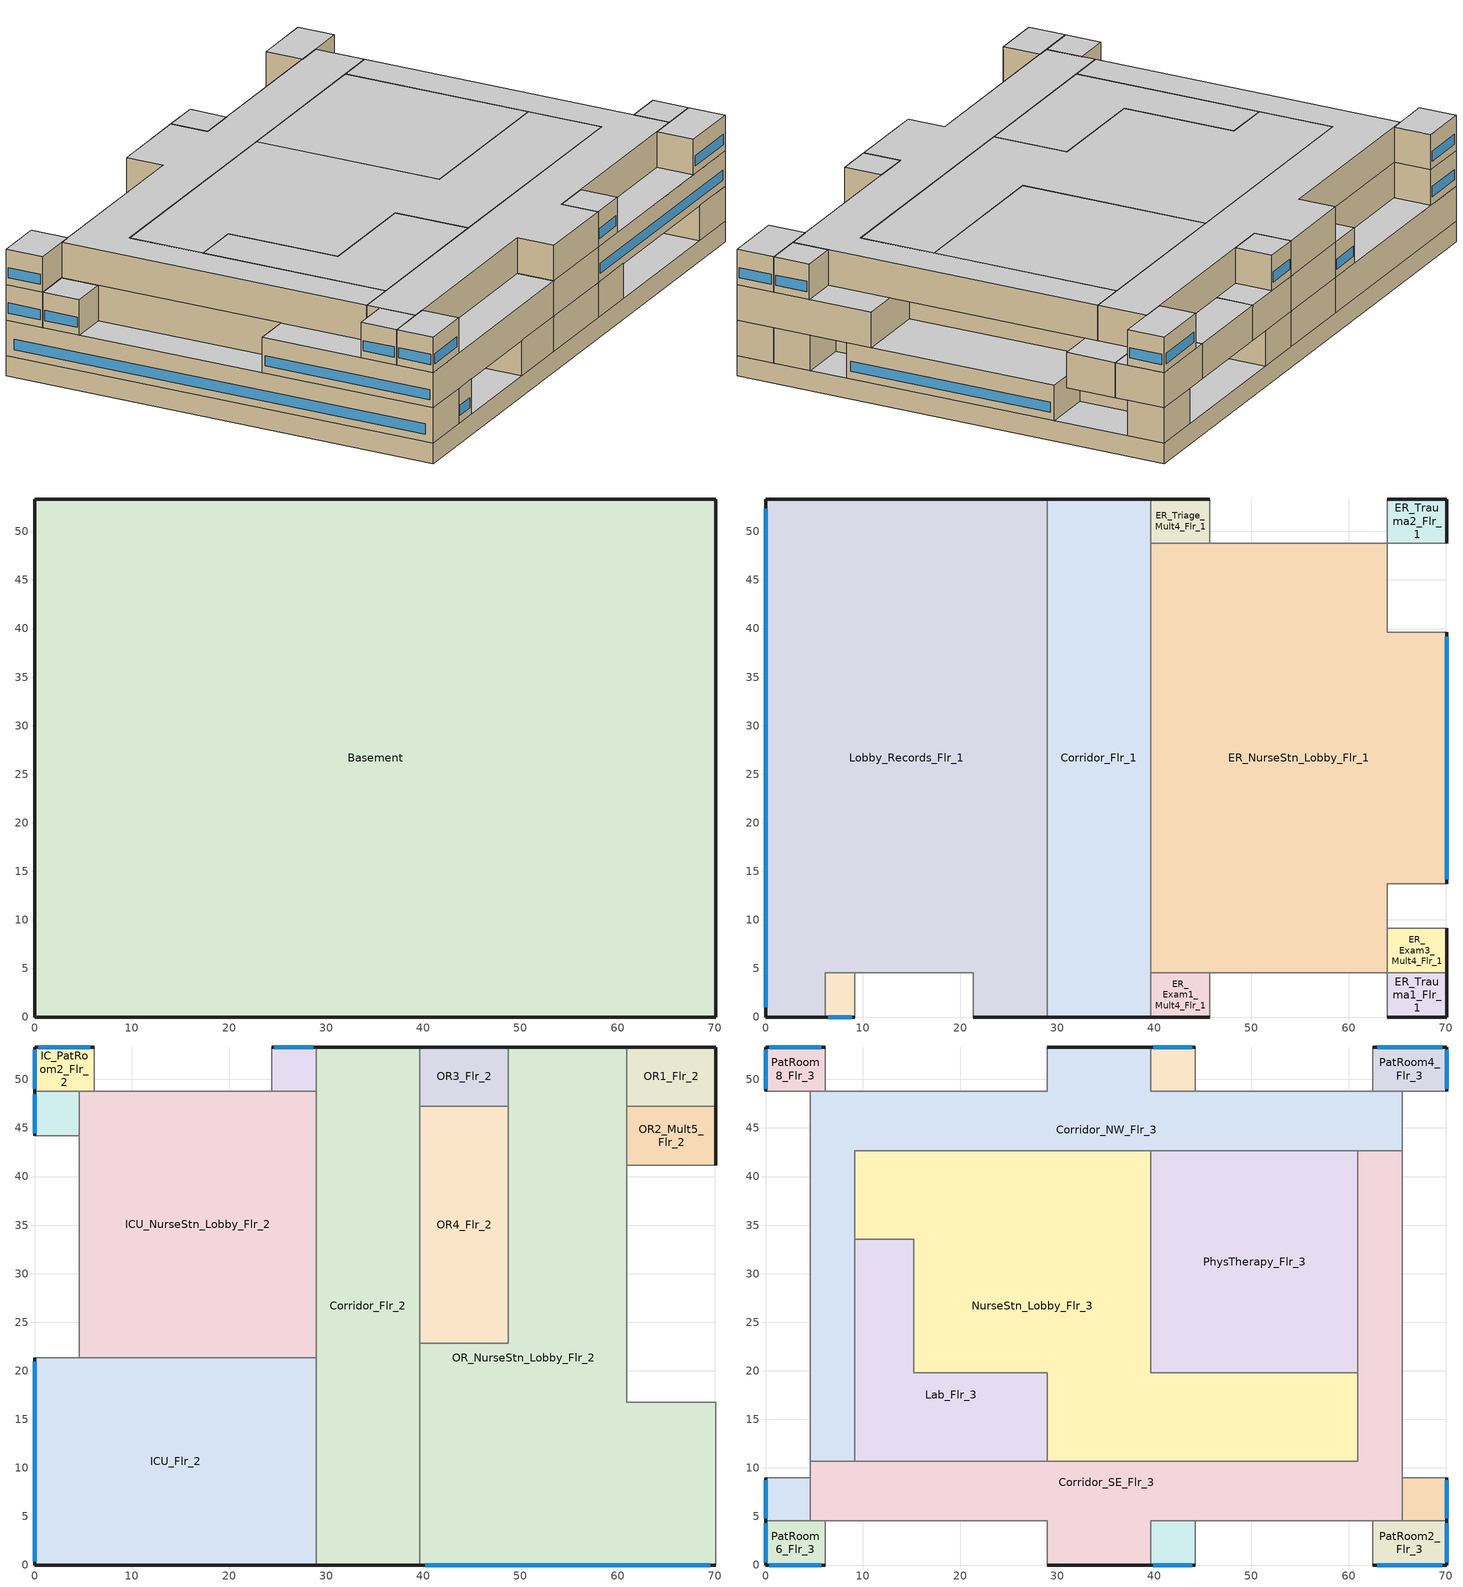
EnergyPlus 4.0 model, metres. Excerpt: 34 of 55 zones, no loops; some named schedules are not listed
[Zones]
Basement
 floor ground (ext-slab): 70.1,53.34 70.1,0 0,0 0,53.34 z-2.44
 wall ground (ext-slab): 70.1,0 70.1,53.34 0,53.34 0,0 70.1,0 z-2.44:0
 ceiling adiabatic (INT-FLOOR-UNDERSIDE): 0,0 70.1,0 70.1,53.34 0,53.34 z0
Corridor_Flr_1
 floor adiabatic (INT-FLOOR-TOPSIDE): 39.62,53.34 39.62,0 28.96,0 28.96,53.34 z0
 wall outside (ext-walls-mass-nonres): 39.62,53.34 28.96,53.34 / 28.96,0 39.62,0 z0:4.27
 wall to Lobby_Records_Flr_1 (AIR-WALL): 28.96,53.34 28.96,15.24 z0:4.27
 wall to Lobby_Records_Flr_1 (int-walls): 28.96,15.24 28.96,0 z0:4.27
 wall adiabatic (int-walls): 39.62,0 39.62,53.34 z0:4.27
 ceiling adiabatic (INT-FLOOR-UNDERSIDE): 28.96,53.34 28.96,0 39.62,0 39.62,53.34 z4.27
ER_Exam1_Mult4_Flr_1
 floor adiabatic (INT-FLOOR-TOPSIDE): 45.72,4.57 45.72,0 39.62,0 39.62,4.57 z0
 wall outside (ext-walls-mass-nonres): 39.62,0 45.72,0 z0:4.27
 wall adiabatic (int-walls): 45.72,0 45.72,4.57 39.62,4.57 39.62,0 z0:4.27
 ceiling adiabatic (INT-FLOOR-UNDERSIDE): 39.62,4.57 39.62,0 45.72,0 45.72,4.57 z4.27
ER_Trauma1_Flr_1
 floor adiabatic (INT-FLOOR-TOPSIDE): 70.1,4.57 70.1,0 64.01,0 64.01,4.57 z0
 wall outside (ext-walls-mass-nonres): 64.01,0 70.1,0 70.1,4.57 z0:4.27
 wall adiabatic (int-walls): 70.1,4.57 64.01,4.57 64.01,0 z0:4.27
 ceiling adiabatic (INT-FLOOR-UNDERSIDE): 64.01,4.57 64.01,0 70.1,0 70.1,4.57 z4.27
ER_Exam3_Mult4_Flr_1
 floor adiabatic (INT-FLOOR-TOPSIDE): 70.1,9.14 70.1,4.57 64.01,4.57 64.01,9.14 z0
 wall outside (ext-walls-mass-nonres): 70.1,4.57 70.1,9.14 z0:4.27
 wall adiabatic (int-walls): 70.1,9.14 64.01,9.14 64.01,4.57 70.1,4.57 z0:4.27
 ceiling adiabatic (INT-FLOOR-UNDERSIDE): 64.01,9.14 64.01,4.57 70.1,4.57 70.1,9.14 z4.27
ER_Trauma2_Flr_1
 floor adiabatic (INT-FLOOR-TOPSIDE): 70.1,53.34 70.1,48.77 64.01,48.77 64.01,53.34 z0
 wall outside (ext-walls-mass-nonres): 70.1,48.77 70.1,53.34 64.01,53.34 z0:4.27
 wall adiabatic (int-walls): 64.01,53.34 64.01,48.77 70.1,48.77 z0:4.27
 ceiling adiabatic (INT-FLOOR-UNDERSIDE): 64.01,53.34 64.01,48.77 70.1,48.77 70.1,53.34 z4.27
ER_Triage_Mult4_Flr_1
 floor adiabatic (INT-FLOOR-TOPSIDE): 45.72,53.34 45.72,48.77 39.62,48.77 39.62,53.34 z0
 wall outside (ext-walls-mass-nonres): 45.72,53.34 39.62,53.34 z0:4.27
 wall adiabatic (int-walls): 39.62,53.34 39.62,48.77 45.72,48.77 45.72,53.34 z0:4.27
 ceiling adiabatic (INT-FLOOR-UNDERSIDE): 39.62,53.34 39.62,48.77 45.72,48.77 45.72,53.34 z4.27
ER_NurseStn_Lobby_Flr_1
 floor adiabatic (INT-FLOOR-TOPSIDE): 39.62,4.57 39.62,48.77 64.01,48.77 64.01,39.62 70.1,39.62 70.1,13.72 64.01,13.72 64.01,4.57 z0
 wall outside (ext-walls-mass-nonres): 70.1,13.72 70.1,39.62 z0:4.27
 wall adiabatic (int-walls): 70.1,39.62 64.01,39.62 64.01,48.77 39.62,48.77 39.62,4.57 64.01,4.57 64.01,13.72 70.1,13.72 z0:4.27
 window (window-nonres-fixed): 70.1,14.2 70.1,39.14 z0.91:2.13
 ceiling adiabatic (INT-FLOOR-UNDERSIDE): 39.62,4.57 64.01,4.57 64.01,13.72 70.1,13.72 70.1,39.62 64.01,39.62 64.01,48.77 39.62,48.77 z4.27
Lobby_Records_Flr_1
 floor adiabatic (INT-FLOOR-TOPSIDE): 0,0 0,53.34 28.96,53.34 28.96,0 21.34,0 21.34,4.57 6.1,4.57 6.1,0 z0
 wall outside (ext-walls-mass-nonres): 21.34,0 28.96,0 / 28.96,53.34 0,53.34 0,0 6.1,0 z0:4.27
 wall adiabatic (int-walls): 6.1,0 6.1,4.57 21.34,4.57 21.34,0 z0:4.27
 window (window-nonres-fixed): 0,52.34 0,1 z0.91:2.13
 ceiling adiabatic (INT-FLOOR-UNDERSIDE): 0,0 6.1,0 6.1,4.57 21.34,4.57 21.34,0 28.96,0 28.96,53.34 0,53.34 z4.27
Office1_Mult4_Flr_1
 floor adiabatic (INT-FLOOR-TOPSIDE): 9.14,4.57 9.14,0 6.1,0 6.1,4.57 z0
 wall outside (ext-walls-mass-nonres): 6.1,0 9.14,0 z0:4.27
 wall adiabatic (int-walls): 9.14,0 9.14,4.57 6.1,4.57 6.1,0 z0:4.27
 window (window-nonres-fixed): 6.41,0 8.84,0 z0.91:2.13
 ceiling adiabatic (INT-FLOOR-UNDERSIDE): 6.1,4.57 6.1,0 9.14,0 9.14,4.57 z4.27
Corridor_Flr_2
 floor adiabatic (INT-FLOOR-TOPSIDE): 39.62,53.34 39.62,0 28.96,0 28.96,53.34 z4.27
 wall outside (ext-walls-mass-nonres): 39.62,53.34 28.96,53.34 / 28.96,0 39.62,0 z4.27:8.54
 wall adiabatic (int-walls): 39.62,0 39.62,53.34 / 28.96,53.34 28.96,0 z4.27:8.54
 ceiling adiabatic (INT-FLOOR-UNDERSIDE): 28.96,53.34 28.96,0 39.62,0 39.62,53.34 z8.54
ICU_Flr_2
 floor adiabatic (INT-FLOOR-TOPSIDE): 28.96,21.34 28.96,0 0,0 0,21.34 z4.27
 wall outside (ext-walls-mass-nonres): 0,21.34 0,0 28.96,0 z4.27:8.54
 wall adiabatic (int-walls): 28.96,0 28.96,21.34 0,21.34 z4.27:8.54
 window (window-nonres-fixed): 0,20.94 0,0.4 z5.18:6.4
 ceiling adiabatic (INT-FLOOR-UNDERSIDE): 0,21.34 0,0 28.96,0 28.96,21.34 z8.54
ICU_NurseStn_Lobby_Flr_2
 floor adiabatic (INT-FLOOR-TOPSIDE): 4.57,21.34 4.57,48.77 28.96,48.77 28.96,21.34 z4.27
 wall adiabatic (int-walls): 28.96,21.34 28.96,48.77 4.57,48.77 4.57,21.34 28.96,21.34 z4.27:8.54
 ceiling adiabatic (INT-FLOOR-UNDERSIDE): 4.57,21.34 28.96,21.34 28.96,48.77 4.57,48.77 z8.54
IC_PatRoom1_Mult5_Flr_2
 floor adiabatic (INT-FLOOR-TOPSIDE): 28.96,53.34 28.96,48.77 24.38,48.77 24.38,53.34 z4.27
 wall outside (ext-walls-mass-nonres): 28.96,53.34 24.38,53.34 z4.27:8.54
 wall adiabatic (int-walls): 24.38,53.34 24.38,48.77 28.96,48.77 28.96,53.34 z4.27:8.54
 window (window-nonres-fixed): 28.68,53.34 24.66,53.34 z5.18:6.4
 ceiling adiabatic (INT-FLOOR-UNDERSIDE): 24.38,53.34 24.38,48.77 28.96,48.77 28.96,53.34 z8.54
IC_PatRoom2_Flr_2
 floor adiabatic (INT-FLOOR-TOPSIDE): 6.1,53.34 6.1,48.77 0,48.77 0,53.34 z4.27
 wall outside (ext-walls-mass-nonres): 6.1,53.34 0,53.34 0,48.77 z4.27:8.54
 wall adiabatic (int-walls): 0,48.77 6.1,48.77 6.1,53.34 z4.27:8.54
 window (window-nonres-fixed): 5.73,53.34 0.37,53.34 / 0,53.07 0,49.04 z5.18:6.4
 ceiling adiabatic (INT-FLOOR-UNDERSIDE): 0,53.34 0,48.77 6.1,48.77 6.1,53.34 z8.54
IC_PatRoom3_Mult6_Flr_2
 floor adiabatic (INT-FLOOR-TOPSIDE): 4.57,48.77 4.57,44.2 0,44.2 0,48.77 z4.27
 wall outside (ext-walls-mass-nonres): 0,48.77 0,44.2 z4.27:8.54
 wall adiabatic (int-walls): 0,44.2 4.57,44.2 4.57,48.77 0,48.77 z4.27:8.54
 window (window-nonres-fixed): 0,48.49 0,44.47 z5.18:6.4
 ceiling adiabatic (INT-FLOOR-UNDERSIDE): 0,48.77 0,44.2 4.57,44.2 4.57,48.77 z8.54
OR1_Flr_2
 floor adiabatic (INT-FLOOR-TOPSIDE): 70.1,53.34 70.1,47.24 60.96,47.24 60.96,53.34 z4.27
 wall outside (ext-walls-mass-nonres): 70.1,47.24 70.1,53.34 60.96,53.34 z4.27:8.54
 wall adiabatic (int-walls): 60.96,53.34 60.96,47.24 70.1,47.24 z4.27:8.54
 ceiling adiabatic (INT-FLOOR-UNDERSIDE): 60.96,53.34 60.96,47.24 70.1,47.24 70.1,53.34 z8.54
OR2_Mult5_Flr_2
 floor adiabatic (INT-FLOOR-TOPSIDE): 70.1,47.24 70.1,41.15 60.96,41.15 60.96,47.24 z4.27
 wall outside (ext-walls-mass-nonres): 70.1,41.15 70.1,47.24 z4.27:8.54
 wall adiabatic (int-walls): 70.1,47.24 60.96,47.24 60.96,41.15 70.1,41.15 z4.27:8.54
 ceiling adiabatic (INT-FLOOR-UNDERSIDE): 60.96,47.24 60.96,41.15 70.1,41.15 70.1,47.24 z8.54
OR3_Flr_2
 floor adiabatic (INT-FLOOR-TOPSIDE): 48.77,53.34 48.77,47.24 39.62,47.24 39.62,53.34 z4.27
 wall outside (ext-walls-mass-nonres): 48.77,53.34 39.62,53.34 z4.27:8.54
 wall adiabatic (int-walls): 39.62,53.34 39.62,47.24 48.77,47.24 48.77,53.34 z4.27:8.54
 ceiling adiabatic (INT-FLOOR-UNDERSIDE): 39.62,53.34 39.62,47.24 48.77,47.24 48.77,53.34 z8.54
OR4_Flr_2
 floor adiabatic (INT-FLOOR-TOPSIDE): 48.77,47.24 48.77,22.86 39.62,22.86 39.62,47.24 z4.27
 wall adiabatic (int-walls): 48.77,22.86 48.77,47.24 39.62,47.24 39.62,22.86 48.77,22.86 z4.27:8.54
 ceiling adiabatic (INT-FLOOR-UNDERSIDE): 39.62,47.24 39.62,22.86 48.77,22.86 48.77,47.24 z8.54
OR_NurseStn_Lobby_Flr_2
 floor adiabatic (INT-FLOOR-TOPSIDE): 39.62,0 39.62,22.86 48.77,22.86 48.77,53.34 60.96,53.34 60.96,16.76 70.1,16.76 70.1,0 z4.27
 wall outside (ext-walls-mass-nonres): 60.96,53.34 48.77,53.34 / 39.62,0 70.1,0 z4.27:8.54
 wall adiabatic (int-walls): 70.1,0 70.1,16.76 60.96,16.76 60.96,53.34 / 48.77,53.34 48.77,22.86 39.62,22.86 39.62,0 z4.27:8.54
 window (window-nonres-fixed): 40.2,0 69.53,0 z5.18:6.4
 ceiling adiabatic (INT-FLOOR-UNDERSIDE): 39.62,0 70.1,0 70.1,16.76 60.96,16.76 60.96,53.34 48.77,53.34 48.77,22.86 39.62,22.86 z8.54
Corridor_NW_Flr_3
 floor adiabatic (INT-FLOOR-TOPSIDE): 4.57,10.67 4.57,48.77 28.96,48.77 28.96,53.34 39.62,53.34 39.62,48.77 65.53,48.77 65.53,42.67 9.14,42.67 9.14,10.67 z8.54
 wall outside (ext-walls-mass-nonres): 39.62,53.34 28.96,53.34 z8.54:12.8
 wall to NurseStn_Lobby_Flr_3 (AIR-WALL): 9.14,33.58 9.14,42.67 39.62,42.67 z8.54:12.8
 wall adiabatic (int-walls): 28.96,53.34 28.96,48.77 4.57,48.77 4.57,10.67 / 65.53,42.67 65.53,48.77 39.62,48.77 39.62,53.34 z8.54:12.8
 wall to PhysTherapy_Flr_3 (int-walls): 39.62,42.67 60.96,42.67 z8.54:12.8
 wall to Lab_Flr_3 (int-walls): 9.14,10.67 9.14,33.58 z8.54:12.8
 wall to Corridor_SE_Flr_3 (AIR-WALL): 60.96,42.67 65.53,42.67 / 4.57,10.67 9.14,10.67 z8.54:12.8
 ceiling adiabatic (INT-FLOOR-UNDERSIDE): 4.57,10.67 9.14,10.67 9.14,42.67 65.53,42.67 65.53,48.77 39.62,48.77 39.62,53.34 28.96,53.34 28.96,48.77 4.57,48.77 z12.8
Corridor_SE_Flr_3
 floor adiabatic (INT-FLOOR-TOPSIDE): 4.57,4.57 4.57,10.67 60.96,10.67 60.96,42.67 65.53,42.67 65.53,4.57 39.62,4.57 39.62,0 28.96,0 28.96,4.57 z8.54
 wall outside (ext-walls-mass-nonres): 28.96,0 39.62,0 z8.54:12.8
 wall adiabatic (int-walls): 39.62,0 39.62,4.57 65.53,4.57 65.53,42.67 / 4.57,10.67 4.57,4.57 28.96,4.57 28.96,0 z8.54:12.8
 wall to NurseStn_Lobby_Flr_3 (AIR-WALL): 60.96,19.81 60.96,10.67 28.96,10.67 z8.54:12.8
 wall to PhysTherapy_Flr_3 (int-walls): 60.96,42.67 60.96,19.81 z8.54:12.8
 wall to Lab_Flr_3 (int-walls): 28.96,10.67 9.14,10.67 z8.54:12.8
 ceiling adiabatic (INT-FLOOR-UNDERSIDE): 4.57,4.57 28.96,4.57 28.96,0 39.62,0 39.62,4.57 65.53,4.57 65.53,42.67 60.96,42.67 60.96,10.67 4.57,10.67 z12.8
Lab_Flr_3
 floor adiabatic (INT-FLOOR-TOPSIDE): 9.14,33.53 15.24,33.53 15.24,19.81 28.96,19.81 28.96,10.67 9.14,10.67 z8.54
 wall to NurseStn_Lobby_Flr_3 (int-walls): 28.96,10.67 28.96,19.81 15.24,19.81 15.24,33.53 9.14,33.53 z8.54:12.8
 ceiling adiabatic (INT-FLOOR-UNDERSIDE): 9.14,33.53 9.14,10.67 28.96,10.67 28.96,19.81 15.24,19.81 15.24,33.53 z12.8
NurseStn_Lobby_Flr_3
 floor adiabatic (INT-FLOOR-TOPSIDE): 9.14,42.67 39.62,42.67 39.62,19.81 60.96,19.81 60.96,10.67 28.96,10.67 28.96,19.81 15.24,19.81 15.24,33.53 9.14,33.53 z8.54
 wall to PhysTherapy_Flr_3 (int-walls): 60.96,19.81 39.62,19.81 39.62,42.67 z8.54:12.8
 ceiling adiabatic (INT-FLOOR-UNDERSIDE): 9.14,42.67 9.14,33.53 15.24,33.53 15.24,19.81 28.96,19.81 28.96,10.67 60.96,10.67 60.96,19.81 39.62,19.81 39.62,42.67 z12.8
PatRoom1_Mult10_Flr_3
 floor adiabatic (INT-FLOOR-TOPSIDE): 44.2,4.57 44.2,0 39.62,0 39.62,4.57 z8.54
 wall outside (ext-walls-mass-nonres): 39.62,0 44.2,0 z8.54:12.8
 wall adiabatic (int-walls): 44.2,0 44.2,4.57 39.62,4.57 39.62,0 z8.54:12.8
 window (window-res-fixed): 39.9,0 43.92,0 z9.45:10.67
 ceiling adiabatic (INT-FLOOR-UNDERSIDE): 39.62,4.57 39.62,0 44.2,0 44.2,4.57 z12.8
PatRoom2_Flr_3
 floor adiabatic (INT-FLOOR-TOPSIDE): 70.1,4.57 70.1,0 62.48,0 62.48,4.57 z8.54
 wall outside (ext-walls-mass-nonres): 62.48,0 70.1,0 70.1,4.57 z8.54:12.8
 wall adiabatic (int-walls): 70.1,4.57 62.48,4.57 62.48,0 z8.54:12.8
 window (window-res-fixed): 70.1,0.27 70.1,4.3 / 62.94,0 69.65,0 z9.45:10.67
 ceiling adiabatic (INT-FLOOR-UNDERSIDE): 62.48,4.57 62.48,0 70.1,0 70.1,4.57 z12.8
PatRoom3_Mult10_Flr_3
 floor adiabatic (INT-FLOOR-TOPSIDE): 70.1,8.99 70.1,4.57 65.53,4.57 65.53,8.99 z8.54
 wall outside (ext-walls-mass-nonres): 70.1,4.57 70.1,8.99 z8.54:12.8
 wall adiabatic (int-walls): 70.1,8.99 65.53,8.99 65.53,4.57 70.1,4.57 z8.54:12.8
 window (window-res-fixed): 70.1,4.84 70.1,8.73 z9.45:10.67
 ceiling adiabatic (INT-FLOOR-UNDERSIDE): 65.53,8.99 65.53,4.57 70.1,4.57 70.1,8.99 z12.8
PatRoom4_Flr_3
 floor adiabatic (INT-FLOOR-TOPSIDE): 70.1,53.34 70.1,48.77 62.48,48.77 62.48,53.34 z8.54
 wall outside (ext-walls-mass-nonres): 70.1,48.77 70.1,53.34 62.48,53.34 z8.54:12.8
 wall adiabatic (int-walls): 62.48,53.34 62.48,48.77 70.1,48.77 z8.54:12.8
 window (window-res-fixed): 70.1,49.04 70.1,53.07 / 69.65,53.34 62.94,53.34 z9.45:10.67
 ceiling adiabatic (INT-FLOOR-UNDERSIDE): 62.48,53.34 62.48,48.77 70.1,48.77 70.1,53.34 z12.8
PatRoom5_Mult10_Flr_3
 floor adiabatic (INT-FLOOR-TOPSIDE): 44.2,53.34 44.2,48.77 39.62,48.77 39.62,53.34 z8.54
 wall outside (ext-walls-mass-nonres): 44.2,53.34 39.62,53.34 z8.54:12.8
 wall adiabatic (int-walls): 39.62,53.34 39.62,48.77 44.2,48.77 44.2,53.34 z8.54:12.8
 window (window-res-fixed): 43.92,53.34 39.9,53.34 z9.45:10.67
 ceiling adiabatic (INT-FLOOR-UNDERSIDE): 39.62,53.34 39.62,48.77 44.2,48.77 44.2,53.34 z12.8
PatRoom6_Flr_3
 floor adiabatic (INT-FLOOR-TOPSIDE): 6.1,4.57 6.1,0 0,0 0,4.57 z8.54
 wall outside (ext-walls-mass-nonres): 0,4.57 0,0 6.1,0 z8.54:12.8
 wall adiabatic (int-walls): 6.1,0 6.1,4.57 0,4.57 z8.54:12.8
 window (window-res-fixed): 0.37,0 5.73,0 / 0,4.3 0,0.27 z9.45:10.67
 ceiling adiabatic (INT-FLOOR-UNDERSIDE): 0,4.57 0,0 6.1,0 6.1,4.57 z12.8
PatRoom7_Mult10_Flr_3
 floor adiabatic (INT-FLOOR-TOPSIDE): 4.57,8.99 4.57,4.57 0,4.57 0,8.99 z8.54
 wall outside (ext-walls-mass-nonres): 0,8.99 0,4.57 z8.54:12.8
 wall adiabatic (int-walls): 0,4.57 4.57,4.57 4.57,8.99 0,8.99 z8.54:12.8
 window (window-res-fixed): 0,8.73 0,4.84 z9.45:10.67
 ceiling adiabatic (INT-FLOOR-UNDERSIDE): 0,8.99 0,4.57 4.57,4.57 4.57,8.99 z12.8
PatRoom8_Flr_3
 floor adiabatic (INT-FLOOR-TOPSIDE): 6.1,53.34 6.1,48.77 0,48.77 0,53.34 z8.54
 wall outside (ext-walls-mass-nonres): 6.1,53.34 0,53.34 0,48.77 z8.54:12.8
 wall adiabatic (int-walls): 0,48.77 6.1,48.77 6.1,53.34 z8.54:12.8
 window (window-res-fixed): 5.73,53.34 0.37,53.34 / 0,53.07 0,49.04 z9.45:10.67
 ceiling adiabatic (INT-FLOOR-UNDERSIDE): 0,53.34 0,48.77 6.1,48.77 6.1,53.34 z12.8
PhysTherapy_Flr_3
 floor adiabatic (INT-FLOOR-TOPSIDE): 60.96,42.67 60.96,19.81 39.62,19.81 39.62,42.67 z8.54
 ceiling adiabatic (INT-FLOOR-UNDERSIDE): 39.62,42.67 39.62,19.81 60.96,19.81 60.96,42.67 z12.8
[Site:Location]
USA NV-LAS VEGAS: Latitude {deg}=36.07; Longitude {deg}=-115.17; Time Zone {hr}=-8; Elevation {m}=664
[SizingPeriod:DesignDay] Barometric Pressure {Pa}=93598; Rain {0-no,1-yes}=0; Snow on ground {0-no,1-yes}=0; Day of Month=21; Daylight Savings Time Indicator=0; Humidity Indicating Type=WetBulb
Name | Maximum Dry-Bulb Temperature {C} | Daily Temp Range {C} | Humidity Indicating Conditions at Maximum Dry-Bulb | Wind Speed {m/s} design conditions vs. traditional 6.71 m/s (15 mph) | Wind Direction {Degrees; N=0, S=180} | Clearness {0.0 to 1.1} | Month | Day Type | Wind Speed {m/s} design conditions vs. traditional 3.35 m/s (7mph)
LAS_VEGAS Ann Htg 99.6% Condns DB | -1.7 | 0 | -1.7 | 3.1 | 240 | 0 | 1 | WinterDesignDay
LAS_VEGAS Ann Clg .4% Condns WB=>MDB | 34.7 | 13.6 | 21.9 |  | 230 | 1 | 7 | SummerDesignDay | 5.3
[Site:GroundTemperature:BuildingSurface]
18.89, 18.889, 18.895, 20.344, 20.899, 20.929, 20.753, 20.826, 21.013, 20.868, 19.246, 18.923
[Site:WaterMainsTemperature]
Calculation Method=CORRELATION; Annual Average Outdoor Air Temperature {C}=19.48; Maximum Difference In Monthly Average Outdoor Air Temperatures {deltaC}=25.6
[Building]
Benchmark Hospital Post-1980 V1.2_4.0: North Axis=0; Terrain=City; Loads Convergence Tolerance Value=0.04; Temperature Convergence Tolerance Value=0.2; Solar Distribution=FullInteriorAndExterior; Maximum Number of Warmup Days=25
[Construction]
ext-walls-mass-nonres: 1IN Stucco, 8IN Concrete HW, Mass NonRes Wall Insulation, 1/2IN Gypsum
ext-slab: HW CONCRETE
int-walls: 1/2IN Gypsum, 1/2IN Gypsum
INT-FLOOR-TOPSIDE: MAT-CC05 4 HW CONCRETE, CP02 CARPET PAD
INT-FLOOR-UNDERSIDE: CP02 CARPET PAD, MAT-CC05 4 HW CONCRETE
AIR-WALL: MAT-AIR-WALL
window-nonres-fixed: ExistingBuildingNonRes Fixed Assembly Window
window-res-fixed: ExistingBuildingRes Fixed Assembly Window
InteriorFurnishings: Std Wood 6inch
[Material] Thermal Absorptance=0.9
Name | Roughness | Thickness {m} | Conductivity {W/m-K} | Density {kg/m3} | Specific Heat {J/kg-K} | Solar Absorptance | Visible Absorptance | Thickness | Conductivity | Density | Specific Heat
Mass NonRes Wall Insulation | MediumRough | 0.00914642 | 0.049 | 265 | 836.8 | 0.7 | 0.7
1/2IN Gypsum | Smooth | 0.0127 | 0.16 | 784.9 | 830 | 0.92 | 0.92
1IN Stucco | Smooth |  |  |  |  | 0.92 | 0.92 | 0.0253 | 0.6918 | 1858 | 837
8IN CONCRETE HW | Rough | 0.2032 | 1.311 | 2240 | 836.8 | 0.7 | 0.7
HW CONCRETE; MAT-CC05 4 HW CONCRETE | Rough | 0.1016 | 1.311 | 2240 | 836.8 | 0.7 | 0.7
Std Wood 6inch | MediumSmooth | 0.15 | 0.12 | 540 | 1210 | 0.7 | 0.7
[Material:NoMass] Thermal Absorptance=0.9; Solar Absorptance=0.7
Name | Roughness | Thermal Resistance {(m2-K)/W} | Visible Absorptance | Thermal Resistance {m2-K/W}
CP02 CARPET PAD | VeryRough | 0.2165 | 0.8
MAT-AIR-WALL | Rough |  |  | 0.207949
[WindowMaterial:SimpleGlazingSystem] U-Factor=6.92716; Solar Heat Gain Coefficient=0.25
ExistingBuildingNonRes Fixed Assembly Window; ExistingBuildingRes Fixed Assembly Window
[Zone] Type=1; Part of Total Floor Area=Yes
Name | Multiplier | Ceiling Height | Volume
Basement | 1 | 2.439 | 9120.27
Corridor_Flr_1; Corridor_Flr_2 | 1 | 4.2683 | 2428.79
Corridor_NW_Flr_3; Corridor_SE_Flr_3 | 1 | 4.2683 | 2418.88
ER_Exam1_Mult4_Flr_1; ER_Exam3_Mult4_Flr_1; ER_Triage_Mult4_Flr_1 | 4 | 4.2683 | 118.96
ER_NurseStn_Lobby_Flr_1 | 1 | 4.2683 | 5273.95
ER_Trauma1_Flr_1; ER_Trauma2_Flr_1; IC_PatRoom2_Flr_2; PatRoom6_Flr_3; PatRoom8_Flr_3 | 1 | 4.2683 | 118.96
ICU_Flr_2 | 1 | 4.2683 | 2637.63
ICU_NurseStn_Lobby_Flr_2 | 1 | 4.2683 | 2854.51
IC_PatRoom1_Mult5_Flr_2 | 5 | 4.2683 | 89.21
IC_PatRoom3_Mult6_Flr_2 | 6 | 4.2683 | 89.21
Lab_Flr_3 | 1 | 4.2683 | 1129.43
Lobby_Records_Flr_1 | 1 | 4.2683 | 6294.92
NurseStn_Lobby_Flr_3 | 1 | 4.2683 | 3866.25
OR1_Flr_2; OR3_Flr_2 | 1 | 4.2683 | 237.91
OR2_Mult5_Flr_2 | 5 | 4.2683 | 237.91
OR4_Flr_2 | 1 | 4.2683 | 951.7
OR_NurseStn_Lobby_Flr_2 | 1 | 4.2683 | 4322.24
Office1_Mult4_Flr_1 | 4 | 4.2683 | 59.5
PatRoom1_Mult10_Flr_3; PatRoom5_Mult10_Flr_3 | 10 | 4.2683 | 89.21
PatRoom2_Flr_3; PatRoom4_Flr_3 | 1 | 4.2683 | 148.71
PatRoom3_Mult10_Flr_3; PatRoom7_Mult10_Flr_3 | 10 | 4.2683 | 86.26
PhysTherapy_Flr_3 | 1 | 4.2683 | 2081.82
[People] Number of People Calculation Method=Area/Person; Fraction Radiant=0.3; User Specified Sensible Fraction=AUTOCALCULATE; Activity Level Schedule=ACTIVITY_SCH; Enable ASHRAE 55 Comfort Warnings=No; MRT Calculation=ZoneAveraged; Work Efficiency Schedule=WORK_EFF_SCH; Clothing Schedule=CLOTHING_SCH; Air Velocity Schedule=AIR_VELO_SCH; Thermal Comfort Report=FANGER
Name | Zone | Schedule | Zone Area per Person
Basement People | Basement | ADMIN_OCC_SCH | 37.1747
Corridor_Flr_1 People | Corridor_Flr_1 | ADMIN_OCC_SCH | 92.5926
Corridor_Flr_2 People | Corridor_Flr_2 | ADMIN_OCC_SCH | 92.5926
Corridor_NW_Flr_3 People | Corridor_NW_Flr_3 | ADMIN_OCC_SCH | 92.5926
Corridor_SE_Flr_3 People | Corridor_SE_Flr_3 | ADMIN_OCC_SCH | 92.5926
ER_Exam1_Mult4_Flr_1 People | ER_Exam1_Mult4_Flr_1 | CRITICAL_OCC_SCH | 4.6512
ER_Exam3_Mult4_Flr_1 People | ER_Exam3_Mult4_Flr_1 | CRITICAL_OCC_SCH | 4.6512
ER_NurseStn_Lobby_Flr_1 People | ER_NurseStn_Lobby_Flr_1 | ADMIN_OCC_SCH | 69.9301
ER_Trauma1_Flr_1 People | ER_Trauma1_Flr_1 | CRITICAL_OCC_SCH | 4.6512
ER_Trauma2_Flr_1 People | ER_Trauma2_Flr_1 | CRITICAL_OCC_SCH | 4.6512
ER_Triage_Mult4_Flr_1 People | ER_Triage_Mult4_Flr_1 | CRITICAL_OCC_SCH | 4.6512
ICU_Flr_2 People | ICU_Flr_2 | CRITICAL_OCC_SCH | 18.5874
ICU_NurseStn_Lobby_Flr_2 People | ICU_NurseStn_Lobby_Flr_2 | ADMIN_OCC_SCH | 69.9301
IC_PatRoom1_Mult5_Flr_2 People | IC_PatRoom1_Mult5_Flr_2 | CRITICAL_OCC_SCH | 18.5874
IC_PatRoom2_Flr_2 People | IC_PatRoom2_Flr_2 | CRITICAL_OCC_SCH | 18.5874
IC_PatRoom3_Mult6_Flr_2 People | IC_PatRoom3_Mult6_Flr_2 | CRITICAL_OCC_SCH | 18.5874
Lab_Flr_3 People | Lab_Flr_3 | ADMIN_OCC_SCH | 18.5874
Lobby_Records_Flr_1 People | Lobby_Records_Flr_1 | ADMIN_OCC_SCH | 69.9301
NurseStn_Lobby_Flr_3 People | NurseStn_Lobby_Flr_3 | ADMIN_OCC_SCH | 69.9301
OR1_Flr_2 People | OR1_Flr_2 | CRITICAL_OCC_SCH | 18.5874
OR2_Mult5_Flr_2 People | OR2_Mult5_Flr_2 | CRITICAL_OCC_SCH | 18.5874
OR3_Flr_2 People | OR3_Flr_2 | CRITICAL_OCC_SCH | 18.5874
OR4_Flr_2 People | OR4_Flr_2 | CRITICAL_OCC_SCH | 18.5874
OR_NurseStn_Lobby_Flr_2 People | OR_NurseStn_Lobby_Flr_2 | ADMIN_OCC_SCH | 69.9301
Office1_Mult4_Flr_1 People | Office1_Mult4_Flr_1 | ADMIN_OCC_SCH | 13.2802
PatRoom1_Mult10_Flr_3 People | PatRoom1_Mult10_Flr_3 | CRITICAL_OCC_SCH | 18.5874
PatRoom2_Flr_3 People | PatRoom2_Flr_3 | CRITICAL_OCC_SCH | 18.5874
PatRoom3_Mult10_Flr_3 People | PatRoom3_Mult10_Flr_3 | CRITICAL_OCC_SCH | 18.5874
PatRoom4_Flr_3 People | PatRoom4_Flr_3 | CRITICAL_OCC_SCH | 18.5874
PatRoom5_Mult10_Flr_3 People | PatRoom5_Mult10_Flr_3 | CRITICAL_OCC_SCH | 18.5874
PatRoom6_Flr_3 People | PatRoom6_Flr_3 | CRITICAL_OCC_SCH | 18.5874
PatRoom7_Mult10_Flr_3 People | PatRoom7_Mult10_Flr_3 | CRITICAL_OCC_SCH | 18.5874
PatRoom8_Flr_3 People | PatRoom8_Flr_3 | CRITICAL_OCC_SCH | 18.5874
PhysTherapy_Flr_3 People | PhysTherapy_Flr_3 | ADMIN_OCC_SCH | 18.5874
[Lights] Design Level Calculation Method=Watts/Area; Return Air Fraction=0; Fraction Radiant=0.7; Fraction Visible=0.2; Fraction Replaceable=1; Return Air Fraction is Calculated from Plenum Temperature=No
Name | Zone | Schedule | Watts per Zone Area {W/m2}
Basement_Lights | Basement | ADMIN_LIGHT_SCH | 19.37
Corridor_Flr_1_Lights | Corridor_Flr_1 | ADMIN_LIGHT_SCH | 14.59
Corridor_Flr_2_Lights | Corridor_Flr_2 | ADMIN_LIGHT_SCH | 14.59
Corridor_NW_Flr_3_Lights | Corridor_NW_Flr_3 | ADMIN_LIGHT_SCH | 14.59
Corridor_SE_Flr_3_Lights | Corridor_SE_Flr_3 | ADMIN_LIGHT_SCH | 14.59
ER_Exam1_Mult4_Flr_1_Lights | ER_Exam1_Mult4_Flr_1 | CRITICAL_LIGHT_SCH | 41.35
ER_Exam3_Mult4_Flr_1_Lights | ER_Exam3_Mult4_Flr_1 | CRITICAL_LIGHT_SCH | 41.35
ER_NurseStn_Lobby_Flr_1_Lights | ER_NurseStn_Lobby_Flr_1 | ADMIN_LIGHT_SCH | 17.89
ER_Trauma1_Flr_1_Lights | ER_Trauma1_Flr_1 | CRITICAL_LIGHT_SCH | 41.35
ER_Trauma2_Flr_1_Lights | ER_Trauma2_Flr_1 | CRITICAL_LIGHT_SCH | 41.35
ER_Triage_Mult4_Flr_1_Lights | ER_Triage_Mult4_Flr_1 | CRITICAL_LIGHT_SCH | 41.35
ICU_Flr_2_Lights | ICU_Flr_2 | CRITICAL_LIGHT_SCH | 41.35
ICU_NurseStn_Lobby_Flr_2_Lights | ICU_NurseStn_Lobby_Flr_2 | ADMIN_LIGHT_SCH | 18.45
IC_PatRoom1_Mult5_Flr_2_Lights | IC_PatRoom1_Mult5_Flr_2 | CRITICAL_LIGHT_SCH | 41.35
IC_PatRoom2_Flr_2_Lights | IC_PatRoom2_Flr_2 | CRITICAL_LIGHT_SCH | 41.35
IC_PatRoom3_Mult6_Flr_2_Lights | IC_PatRoom3_Mult6_Flr_2 | CRITICAL_LIGHT_SCH | 41.35
Lab_Flr_3_Lights | Lab_Flr_3 | ADMIN_LIGHT_SCH | 22.65
Lobby_Records_Flr_1_Lights | Lobby_Records_Flr_1 | ADMIN_LIGHT_SCH | 15.73
NurseStn_Lobby_Flr_3_Lights | NurseStn_Lobby_Flr_3 | ADMIN_LIGHT_SCH | 15.7
OR1_Flr_2_Lights | OR1_Flr_2 | CRITICAL_LIGHT_SCH | 104.9
OR2_Mult5_Flr_2_Lights | OR2_Mult5_Flr_2 | CRITICAL_LIGHT_SCH | 104.9
OR3_Flr_2_Lights | OR3_Flr_2 | CRITICAL_LIGHT_SCH | 104.9
OR4_Flr_2_Lights | OR4_Flr_2 | CRITICAL_LIGHT_SCH | 104.9
OR_NurseStn_Lobby_Flr_2_Lights | OR_NurseStn_Lobby_Flr_2 | ADMIN_LIGHT_SCH | 15.7
Office1_Mult4_Flr_1_Lights | Office1_Mult4_Flr_1 | ADMIN_LIGHT_SCH | 25.78
PatRoom1_Mult10_Flr_3_Lights | PatRoom1_Mult10_Flr_3 | CRITICAL_LIGHT_SCH | 23.56
PatRoom2_Flr_3_Lights | PatRoom2_Flr_3 | CRITICAL_LIGHT_SCH | 23.56
PatRoom3_Mult10_Flr_3_Lights | PatRoom3_Mult10_Flr_3 | CRITICAL_LIGHT_SCH | 23.56
PatRoom4_Flr_3_Lights | PatRoom4_Flr_3 | CRITICAL_LIGHT_SCH | 23.56
PatRoom5_Mult10_Flr_3_Lights | PatRoom5_Mult10_Flr_3 | CRITICAL_LIGHT_SCH | 23.56
PatRoom6_Flr_3_Lights | PatRoom6_Flr_3 | CRITICAL_LIGHT_SCH | 23.56
PatRoom7_Mult10_Flr_3_Lights | PatRoom7_Mult10_Flr_3 | CRITICAL_LIGHT_SCH | 23.56
PatRoom8_Flr_3_Lights | PatRoom8_Flr_3 | CRITICAL_LIGHT_SCH | 23.56
PhysTherapy_Flr_3_Lights | PhysTherapy_Flr_3 | ADMIN_LIGHT_SCH | 26.93
[ElectricEquipment] Design Level Calculation Method=Watts/Area; Fraction Latent=0; Fraction Radiant=0.5; Fraction Lost=0
Name | Zone | Schedule | Watts per Zone Floor Area {W/m2}
Basement_MiscPlug_Equip | Basement | ADMIN_EQUIP_SCH | 8.07
ER_Exam1_Mult4_Flr_1_MiscPlug_Equip | ER_Exam1_Mult4_Flr_1 | CRITICAL_EQUIP_SCH | 16.04
ER_Exam3_Mult4_Flr_1_MiscPlug_Equip | ER_Exam3_Mult4_Flr_1 | CRITICAL_EQUIP_SCH | 16.04
ER_NurseStn_Lobby_Flr_1_MiscPlug_Equip | ER_NurseStn_Lobby_Flr_1 | ADMIN_EQUIP_SCH | 14.63
ER_Trauma1_Flr_1_MiscPlug_Equip | ER_Trauma1_Flr_1 | CRITICAL_EQUIP_SCH | 43.04
ER_Trauma2_Flr_1_MiscPlug_Equip | ER_Trauma2_Flr_1 | CRITICAL_EQUIP_SCH | 43.04
ER_Triage_Mult4_Flr_1_MiscPlug_Equip | ER_Triage_Mult4_Flr_1 | CRITICAL_EQUIP_SCH | 29.05
ICU_Flr_2_MiscPlug_Equip | ICU_Flr_2 | CRITICAL_EQUIP_SCH | 32.28
ICU_NurseStn_Lobby_Flr_2_MiscPlug_Equip | ICU_NurseStn_Lobby_Flr_2 | ADMIN_EQUIP_SCH | 21.52
IC_PatRoom1_Mult5_Flr_2_MiscPlug_Equip | IC_PatRoom1_Mult5_Flr_2 | CRITICAL_EQUIP_SCH | 32.28
IC_PatRoom2_Flr_2_MiscPlug_Equip | IC_PatRoom2_Flr_2 | CRITICAL_EQUIP_SCH | 32.28
IC_PatRoom3_Mult6_Flr_2_MiscPlug_Equip | IC_PatRoom3_Mult6_Flr_2 | CRITICAL_EQUIP_SCH | 32.28
Lab_Flr_3_MiscPlug_Equip | Lab_Flr_3 | ADMIN_EQUIP_SCH | 43.04
Lobby_Records_Flr_1_MiscPlug_Equip | Lobby_Records_Flr_1 | ADMIN_EQUIP_SCH | 1.08
NurseStn_Lobby_Flr_3_MiscPlug_Equip | NurseStn_Lobby_Flr_3 | ADMIN_EQUIP_SCH | 11.19
OR1_Flr_2_MiscPlug_Equip | OR1_Flr_2 | CRITICAL_EQUIP_SCH | 43.04
OR2_Mult5_Flr_2_MiscPlug_Equip | OR2_Mult5_Flr_2 | CRITICAL_EQUIP_SCH | 43.04
OR3_Flr_2_MiscPlug_Equip | OR3_Flr_2 | CRITICAL_EQUIP_SCH | 43.04
OR4_Flr_2_MiscPlug_Equip | OR4_Flr_2 | CRITICAL_EQUIP_SCH | 43.04
OR_NurseStn_Lobby_Flr_2_MiscPlug_Equip | OR_NurseStn_Lobby_Flr_2 | ADMIN_EQUIP_SCH | 11.19
Office1_Mult4_Flr_1_MiscPlug_Equip | Office1_Mult4_Flr_1 | ADMIN_EQUIP_SCH | 10.76
PatRoom1_Mult10_Flr_3_MiscPlug_Equip | PatRoom1_Mult10_Flr_3 | CRITICAL_EQUIP_SCH | 21.52
PatRoom2_Flr_3_MiscPlug_Equip | PatRoom2_Flr_3 | CRITICAL_EQUIP_SCH | 21.52
PatRoom3_Mult10_Flr_3_MiscPlug_Equip | PatRoom3_Mult10_Flr_3 | CRITICAL_EQUIP_SCH | 21.52
PatRoom4_Flr_3_MiscPlug_Equip | PatRoom4_Flr_3 | CRITICAL_EQUIP_SCH | 21.52
PatRoom5_Mult10_Flr_3_MiscPlug_Equip | PatRoom5_Mult10_Flr_3 | CRITICAL_EQUIP_SCH | 21.52
PatRoom6_Flr_3_MiscPlug_Equip | PatRoom6_Flr_3 | CRITICAL_EQUIP_SCH | 21.52
PatRoom7_Mult10_Flr_3_MiscPlug_Equip | PatRoom7_Mult10_Flr_3 | CRITICAL_EQUIP_SCH | 21.52
PatRoom8_Flr_3_MiscPlug_Equip | PatRoom8_Flr_3 | CRITICAL_EQUIP_SCH | 21.52
PhysTherapy_Flr_3_MiscPlug_Equip | PhysTherapy_Flr_3 | ADMIN_EQUIP_SCH | 16.14
[Exterior:Lights]
Exterior Facade Lighting: Schedule=ALWAYS_ON; Design Level=6881; Control Option=AstronomicalClock
[Exterior:FuelEquipment]
Elevators: Fuel Use Type=Electricity; Schedule=BLDG_ELEVATORS; Design Level {W}=162963
[ZoneInfiltration:DesignFlowRate] Schedule=INFIL_QUARTER_ON_SCH; Design Volume Flow Rate Calculation Method=Flow/ExteriorWallArea; Flow per Exterior Surface Area {m3/s/m2}=0.001133; Constant Term Coefficient=1; Temperature Term Coefficient=0; Velocity Term Coefficient=0; Velocity Squared Term Coefficient=0
Name | Zone
Corridor_Flr_1_Infiltration | Corridor_Flr_1
Corridor_Flr_2_Infiltration | Corridor_Flr_2
Corridor_NW_Flr_3_Infiltration | Corridor_NW_Flr_3
Corridor_SE_Flr_3_Infiltration | Corridor_SE_Flr_3
ER_Exam1_Mult4_Flr_1_Infiltration | ER_Exam1_Mult4_Flr_1
ER_Exam3_Mult4_Flr_1_Infiltration | ER_Exam3_Mult4_Flr_1
ER_NurseStn_Lobby_Flr_1_Infiltration | ER_NurseStn_Lobby_Flr_1
ER_Trauma1_Flr_1_Infiltration | ER_Trauma1_Flr_1
ER_Trauma2_Flr_1_Infiltration | ER_Trauma2_Flr_1
ER_Triage_Mult4_Flr_1_Infiltration | ER_Triage_Mult4_Flr_1
ICU_Flr_2_Infiltration | ICU_Flr_2
IC_PatRoom1_Mult5_Flr_2_Infiltration | IC_PatRoom1_Mult5_Flr_2
IC_PatRoom2_Flr_2_Infiltration | IC_PatRoom2_Flr_2
IC_PatRoom3_Mult6_Flr_2_Infiltration | IC_PatRoom3_Mult6_Flr_2
Lobby_Records_Flr_1_Infiltration | Lobby_Records_Flr_1
OR1_Flr_2_Infiltration | OR1_Flr_2
OR2_Mult5_Flr_2_Infiltration | OR2_Mult5_Flr_2
OR3_Flr_2_Infiltration | OR3_Flr_2
OR_NurseStn_Lobby_Flr_2_Infiltration | OR_NurseStn_Lobby_Flr_2
Office1_Mult4_Flr_1_Infiltration | Office1_Mult4_Flr_1
PatRoom1_Mult10_Flr_3_Infiltration | PatRoom1_Mult10_Flr_3
PatRoom2_Flr_3_Infiltration | PatRoom2_Flr_3
PatRoom3_Mult10_Flr_3_Infiltration | PatRoom3_Mult10_Flr_3
PatRoom4_Flr_3_Infiltration | PatRoom4_Flr_3
PatRoom5_Mult10_Flr_3_Infiltration | PatRoom5_Mult10_Flr_3
PatRoom6_Flr_3_Infiltration | PatRoom6_Flr_3
PatRoom7_Mult10_Flr_3_Infiltration | PatRoom7_Mult10_Flr_3
PatRoom8_Flr_3_Infiltration | PatRoom8_Flr_3
[InternalMass] Construction=InteriorFurnishings
Name | Zone | Surface Area
Basement Internal Mass | Basement | 7478.69
Corridor_Flr_1 Internal Mass | Corridor_Flr_1 | 1138.06
Corridor_Flr_2 Internal Mass | Corridor_Flr_2 | 1138.06
Corridor_NW_Flr_3 Internal Mass | Corridor_NW_Flr_3 | 1133.42
Corridor_SE_Flr_3 Internal Mass | Corridor_SE_Flr_3 | 1133.42
ER_Exam1_Mult4_Flr_1 Internal Mass | ER_Exam1_Mult4_Flr_1 | 55.7418
ER_Exam3_Mult4_Flr_1 Internal Mass | ER_Exam3_Mult4_Flr_1 | 55.7418
ER_NurseStn_Lobby_Flr_1 Internal Mass | ER_NurseStn_Lobby_Flr_1 | 2471.22
ER_Trauma1_Flr_1 Internal Mass | ER_Trauma1_Flr_1 | 55.7418
ER_Trauma2_Flr_1 Internal Mass | ER_Trauma2_Flr_1 | 55.7418
ER_Triage_Mult4_Flr_1 Internal Mass | ER_Triage_Mult4_Flr_1 | 55.7418
ICU_Flr_2 Internal Mass | ICU_Flr_2 | 1235.93
ICU_NurseStn_Lobby_Flr_2 Internal Mass | ICU_NurseStn_Lobby_Flr_2 | 1337.54
IC_PatRoom1_Mult5_Flr_2 Internal Mass | IC_PatRoom1_Mult5_Flr_2 | 41.8064
IC_PatRoom2_Flr_2 Internal Mass | IC_PatRoom2_Flr_2 | 55.7418
IC_PatRoom3_Mult6_Flr_2 Internal Mass | IC_PatRoom3_Mult6_Flr_2 | 41.8064
Lab_Flr_3 Internal Mass | Lab_Flr_3 | 529.5473
Lobby_Records_Flr_1 Internal Mass | Lobby_Records_Flr_1 | 2949.62
NurseStn_Lobby_Flr_3 Internal Mass | NurseStn_Lobby_Flr_3 | 1811.61
OR1_Flr_2 Internal Mass | OR1_Flr_2 | 111.4836
OR2_Mult5_Flr_2 Internal Mass | OR2_Mult5_Flr_2 | 111.4836
OR3_Flr_2 Internal Mass | OR3_Flr_2 | 111.4836
OR4_Flr_2 Internal Mass | OR4_Flr_2 | 445.9346
OR_NurseStn_Lobby_Flr_2 Internal Mass | OR_NurseStn_Lobby_Flr_2 | 2025.29
Office1_Mult4_Flr_1 Internal Mass | Office1_Mult4_Flr_1 | 27.8709
PatRoom1_Mult10_Flr_3 Internal Mass | PatRoom1_Mult10_Flr_3 | 41.8064
PatRoom2_Flr_3 Internal Mass | PatRoom2_Flr_3 | 69.6773
PatRoom3_Mult10_Flr_3 Internal Mass | PatRoom3_Mult10_Flr_3 | 40.4165
PatRoom4_Flr_3 Internal Mass | PatRoom4_Flr_3 | 69.6773
PatRoom5_Mult10_Flr_3 Internal Mass | PatRoom5_Mult10_Flr_3 | 41.8064
PatRoom6_Flr_3 Internal Mass | PatRoom6_Flr_3 | 55.7418
PatRoom7_Mult10_Flr_3 Internal Mass | PatRoom7_Mult10_Flr_3 | 40.4165
PatRoom8_Flr_3 Internal Mass | PatRoom8_Flr_3 | 55.7418
PhysTherapy_Flr_3 Internal Mass | PhysTherapy_Flr_3 | 975.4819
[AvailabilityManager:NightCycle] Availability Schedule=ALWAYS_ON; Fan Schedule=HVACOperationSchd; Control Type {CycleOnAny | CycleOnControlZone | CycleOnAnyZoneFansOnly}=CycleOnAny; Thermostat Tolerance {delta C}=1; Cycling Run Time {s}=1800
CAV_1 Availability Manager; CAV_2 Availability Manager; VAV_1 Availability Manager; VAV_2 Availability Manager
[UtilityCost:Tariff]
Name | Output Meter | Conversion Factor Choice | Time of Use Period Schedule | Season Schedule | Demand Window Length | Monthly Charge or Variable | Group
NevadaPower_LGS-3_LargeGeneral | Electricity:Facility | kWh | NevadaPowTOUSched | NevadaPowSeasonsSched | HalfHour | 184 | Comm Elect
NevadaPower_LGS-2_LargeGeneral | Electricity:Facility | kWh | NevadaPowTOUSched | NevadaPowSeasonsSched | HalfHour | 179 | Comm Elect
NevadaPower_LGS-1_LargeGeneral | Electricity:Facility | kWh |  |  | HalfHour | 15.7 | Comm Elect
NevadaPower_GS_GeneralService | Electricity:Facility | kWh |  |  | HalfHour | 11 | Comm Elect
NV_EIAMonthlyRateGas | Gas:Facility | MCF |  |  |  | 0 | Comm Gas
[UtilityCost:Charge:Simple]
Name | Charge Variable | Tariff | Source Variable | Season | Category Variable | Cost per Unit Value or Variable
 | SummerPeakEnergyCharge | NevadaPower_LGS-3_LargeGeneral | PeakEnergy | Summer | EnergyCharges | 0.0858
 | SummerOffPeakEnergyCharge | NevadaPower_LGS-3_LargeGeneral | OffPeakEnergy | Summer | EnergyCharges | 0.0484
 | SummerShoulderEnergyCharge | NevadaPower_LGS-3_LargeGeneral | ShoulderEnergy | Summer | EnergyCharges | 0.0706
 | WinterEnergyCharge | NevadaPower_LGS-3_LargeGeneral | totalEnergy | Winter | EnergyCharges | 0.04925
 | DeferredAccountingEnergyCharge | NevadaPower_LGS-3_LargeGeneral | totalEnergy | Annual | EnergyCharges | 0.0128
 | FacilitiesDemandCharge | NevadaPower_LGS-3_LargeGeneral | totalDemand | Annual | DemandCharges | 2.94
 | WinterDemandCharge | NevadaPower_LGS-3_LargeGeneral | totalDemand | Winter | DemandCharges | 0.5
 | SummerOnPeakDemandCharge | NevadaPower_LGS-3_LargeGeneral | PeakDemand | Summer | DemandCharges | 8.36
 | SummerShoulderDemandCharge | NevadaPower_LGS-3_LargeGeneral | ShoulderDemand | Summer | DemandCharges | 0.43
 | TaxofSixPtfivePercent | NevadaPower_LGS-3_LargeGeneral | SubTotal | Annual | Taxes | 0.065
 | SummerPeakEnergyCharge | NevadaPower_LGS-2_LargeGeneral | PeakEnergy | Summer | EnergyCharges | 0.0889
 | SummerOffPeakEnergyCharge | NevadaPower_LGS-2_LargeGeneral | OffPeakEnergy | Summer | EnergyCharges | 0.0502
 | SummerShoulderEnergyCharge | NevadaPower_LGS-2_LargeGeneral | ShoulderEnergy | Summer | EnergyCharges | 0.0725
 | WinterEnergyCharge | NevadaPower_LGS-2_LargeGeneral | totalEnergy | Winter | EnergyCharges | 0.0509
 | DeferredAccountingEnergyCharge | NevadaPower_LGS-2_LargeGeneral | totalEnergy | Annual | EnergyCharges | 0.0128
 | FacilitiesDemandCharge | NevadaPower_LGS-2_LargeGeneral | totalDemand | Annual | DemandCharges | 2.74
 | WinterDemandCharge | NevadaPower_LGS-2_LargeGeneral | totalDemand | Winter | DemandCharges | 0.25
 | SummerOnPeakDemandCharge | NevadaPower_LGS-2_LargeGeneral | PeakDemand | Summer | DemandCharges | 7.16
 | SummerShoulderDemandCharge | NevadaPower_LGS-2_LargeGeneral | ShoulderDemand | Summer | DemandCharges | 0.39
 | TaxofSixPtfivePercent | NevadaPower_LGS-2_LargeGeneral | SubTotal | Annual | Taxes | 0.065
 | AnnualElectConsumpCharge | NevadaPower_LGS-1_LargeGeneral | totalEnergy | Annual | EnergyCharges | 0.0646
 | AnnualDefferredAccountingCharge | NevadaPower_LGS-1_LargeGeneral | totalEnergy | Annual | EnergyCharges | 0.0128
 | AnnualFacilitiesDemandCharge | NevadaPower_LGS-1_LargeGeneral | totalDemand | Annual | DemandCharges | 3.77
 | AnnualDemandCharge | NevadaPower_LGS-1_LargeGeneral | totalDemand | Annual | DemandCharges | 1.1
 | TaxofSixPtfivePercent | NevadaPower_LGS-1_LargeGeneral | SubTotal | Annual | Taxes | 0.065
 | AnnualElectConsumpCharge | NevadaPower_GS_GeneralService | totalEnergy | Annual | EnergyCharges | 0.0783
 | AnnualDefferredAccountingCharge | NevadaPower_GS_GeneralService | totalEnergy | Annual | EnergyCharges | 0.0128
 | TaxofSixPtfivePercent | NevadaPower_GS_GeneralService | SubTotal | Annual | Taxes | 0.065
 | MonthlyRateGasCharge | NV_EIAMonthlyRateGas | totalEnergy | Annual | EnergyCharges | NV_MonthlyGasRates
 | TaxofSixPtfivePercent | NV_EIAMonthlyRateGas | SubTotal | Annual | Taxes | 0.065
[UtilityCost:Qualify] Qualify Type=Minimum; Season=Annual; Threshold Test=Count; Number of Months=12
Name | Tariff | Variable | Threshold Value or Variable
MinDemand1000kw | NevadaPower_LGS-3_LargeGeneral | TotalDemand | 1000
MinEnergy3500kwh | NevadaPower_LGS-3_LargeGeneral | TotalEnergy | 3500
MinDemand300kw | NevadaPower_LGS-2_LargeGeneral | TotalDemand | 300
[Schedule:Compact]
ALWAYS_ON: Through: 12/31, For: AllDays, Until: 24:00, 1
ADMIN_EQUIP_SCH: Fraction, Through: 12/31, For: Weekdays, Until: 04:00, 0.3, Until: 06:00, 0.5, Until: 18:00, 1, Until: 20:00, 0.5, Until: 24:00, 0.3, For: SummerDesignDay, Until: 04:00, 0.3, Until: 06:00, 0.5, Until: 18:00, 1, Until: 20:00, 0.5, Until: 24:00, 0.3, For: WinterDesignDay, Until: 07:00, 0.3, Until: 09:00, 0.5, Until: 15:00, 0.8, Until: 20:00, 0.5, Until: 24:00, 0.3, For: Saturday, Until: 07:00, 0.3, Until: 09:00, 0.5, Until: 15:00, 0.8, Until: 20:00, 0.5, Until: 24:00, 0.3, For: AllOtherDays, Until: 08:00, 0.3, Until: 17:00, 0.5, Until: 24:00, 0.3
ADMIN_LIGHT_SCH: Fraction, Through: 12/31, For: Weekdays, Until: 04:00, 0.1, Until: 06:00, 0.3, Until: 07:00, 0.6, Until: 18:00, 0.9, Until: 20:00, 0.6, Until: 22:00, 0.3, Until: 24:00, 0.1, For: SummerDesignDay, Until: 04:00, 0.1, Until: 06:00, 0.3, Until: 07:00, 0.6, Until: 18:00, 0.9, Until: 20:00, 0.6, Until: 22:00, 0.3, Until: 24:00, 0.1, For: WinterDesignDay, Until: 07:00, 0.1, Until: 09:00, 0.3, Until: 15:00, 0.4, Until: 20:00, 0.3, Until: 24:00, 0.1, For: Saturday, Until: 07:00, 0.1, Until: 09:00, 0.3, Until: 15:00, 0.4, Until: 20:00, 0.3, Until: 24:00, 0.1, For: AllOtherDays, Until: 08:00, 0.05, Until: 17:00, 0.1, Until: 24:00, 0.05
ADMIN_OCC_SCH: Fraction, Through: 12/31, For: Weekdays, Until: 04:00, 0.05, Until: 06:00, 0.2, Until: 07:00, 0.5, Until: 18:00, 0.9, Until: 20:00, 0.5, Until: 22:00, 0.2, Until: 24:00, 0.05, For: SummerDesignDay, Until: 04:00, 0.05, Until: 06:00, 0.2, Until: 07:00, 0.5, Until: 18:00, 0.9, Until: 20:00, 0.5, Until: 22:00, 0.2, Until: 24:00, 0.05, For: WinterDesignDay, Until: 07:00, 0.05, Until: 09:00, 0.2, Until: 15:00, 0.3, Until: 20:00, 0.2, Until: 24:00, 0.05, For: Saturday, Until: 07:00, 0.05, Until: 09:00, 0.2, Until: 15:00, 0.3, Until: 20:00, 0.2, Until: 24:00, 0.05, For: Sunday Holidays AllOtherDays, Until: 08:00, 0, Until: 17:00, 0.05, Until: 24:00, 0
BLDG_ELEVATORS: Fraction, Through: 12/31, For: Weekdays SummerDesignDay, Until: 07:00, 0.2, Until: 08:00, 0.5, Until: 09:00, 0.75, Until: 10:00, 1, Until: 11:00, 1, Until: 12:00, 1, Until: 13:00, 0.75, Until: 14:00, 1, Until: 15:00, 1, Until: 16:00, 1, Until: 17:00, 1, Until: 18:00, 1, Until: 19:00, 0.52, Until: 20:00, 0.52, Until: 21:00, 0.52, Until: 22:00, 0.28, Until: 24:00, 0.2, For: Saturday WinterDesignDay, Until: 07:00, 0.2, Until: 08:00, 0.4, Until: 09:00, 0.46, Until: 10:00, 0.7, Until: 11:00, 0.7, Until: 12:00, 0.7, Until: 13:00, 0.51, Until: 14:00, 0.51, Until: 15:00, 0.51, Until: 16:00, 0.51, Until: 17:00, 0.51, Until: 18:00, 0.25, Until: 24:00, 0.2, For: AllOtherDays, Until: 08:00, 0.2, Until: 16:00, 0.4, Until: 24:00, 0.2
CRITICAL_EQUIP_SCH: Fraction, Through: 12/31, For: Weekdays, Until: 04:00, 0.5, Until: 06:00, 0.5, Until: 18:00, 1, Until: 20:00, 0.8, Until: 24:00, 0.5, For: SummerDesignDay, Until: 04:00, 0.5, Until: 06:00, 0.5, Until: 18:00, 1, Until: 20:00, 0.8, Until: 24:00, 0.5, For: WinterDesignDay, Until: 04:00, 0.5, Until: 06:00, 0.5, Until: 18:00, 1, Until: 20:00, 0.8, Until: 24:00, 0.5, For: Saturday, Until: 04:00, 0.5, Until: 06:00, 0.5, Until: 18:00, 1, Until: 20:00, 0.8, Until: 24:00, 0.5, For: Sunday Holidays AllOtherDays, Until: 04:00, 0.5, Until: 06:00, 0.5, Until: 18:00, 1, Until: 20:00, 0.8, Until: 24:00, 0.5
CRITICAL_LIGHT_SCH: Fraction, Through: 12/31, For: Weekdays, Until: 04:00, 0.5, Until: 06:00, 0.7, Until: 18:00, 0.9, Until: 22:00, 0.7, Until: 24:00, 0.5, For: SummerDesignDay, Until: 04:00, 0.5, Until: 06:00, 0.7, Until: 18:00, 0.9, Until: 22:00, 0.7, Until: 24:00, 0.5, For: WinterDesignDay, Until: 04:00, 0.5, Until: 06:00, 0.7, Until: 18:00, 0.9, Until: 22:00, 0.7, Until: 24:00, 0.5, For: Saturday, Until: 04:00, 0.5, Until: 06:00, 0.7, Until: 18:00, 0.9, Until: 22:00, 0.7, Until: 24:00, 0.5, For: AllOtherDays, Until: 04:00, 0.5, Until: 06:00, 0.7, Until: 18:00, 0.9, Until: 22:00, 0.7, Until: 24:00, 0.5
CRITICAL_OCC_SCH: Fraction, Through: 12/31, For: Weekdays, Until: 04:00, 0.4, Until: 06:00, 0.65, Until: 18:00, 0.9, Until: 22:00, 0.65, Until: 24:00, 0.4, For: SummerDesignDay, Until: 04:00, 0.4, Until: 06:00, 0.65, Until: 18:00, 0.9, Until: 22:00, 0.65, Until: 24:00, 0.4, For: WinterDesignDay, Until: 04:00, 0.4, Until: 06:00, 0.65, Until: 18:00, 0.9, Until: 22:00, 0.65, Until: 24:00, 0.4, For: Saturday, Until: 04:00, 0.4, Until: 06:00, 0.65, Until: 18:00, 0.9, Until: 22:00, 0.65, Until: 24:00, 0.4, For: AllOtherDays, Until: 04:00, 0.4, Until: 06:00, 0.65, Until: 18:00, 0.9, Until: 22:00, 0.65, Until: 24:00, 0.4
INFIL_QUARTER_ON_SCH: Through: 12/31, For: Weekdays, Until: 24:00, 0.25, For: Saturday, Until: 24:00, 0.25, For: SummerDesignDay WinterDesignDay, Until: 24:00, 1, For: AllOtherDays, Until: 24:00, 0.25
WORK_EFF_SCH: Fraction, Through: 12/31, For: AllDays, Until: 24:00, 0
CLOTHING_SCH: Any Number, Through: 04/30, For: AllDays, Until: 24:00, 1, Through: 09/30, For: AllDays, Until: 24:00, 0.5, Through: 12/31, For: AllDays, Until: 24:00, 1
ACTIVITY_SCH: Any Number, Through: 12/31, For: AllDays, Until: 24:00, 120
AIR_VELO_SCH: Any Number, Through: 12/31, For: AllDays, Until: 24:00, 0.2
